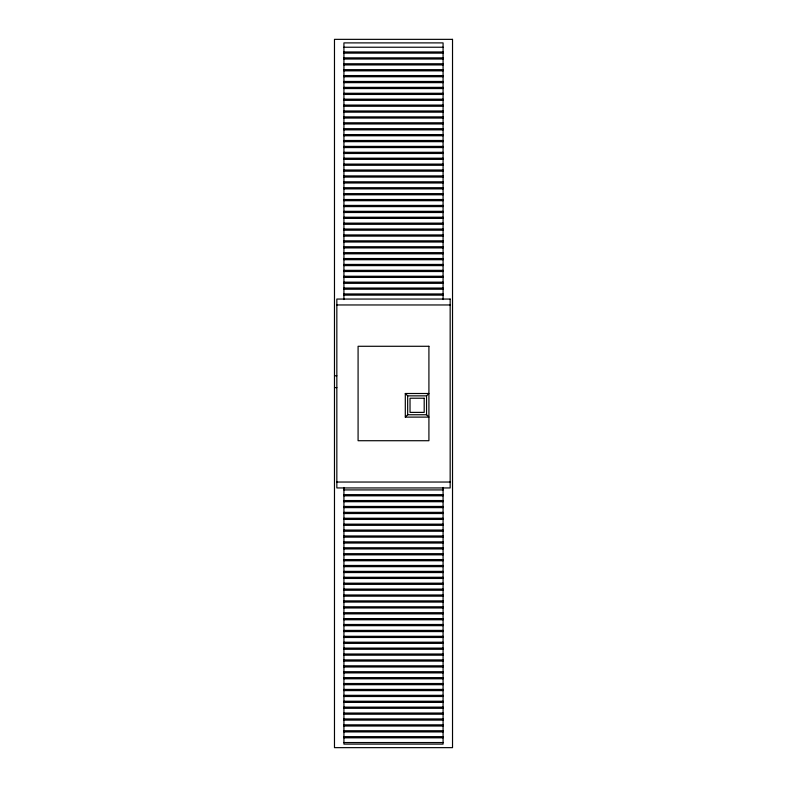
<?xml version="1.0" encoding="UTF-8"?>
<svg xmlns="http://www.w3.org/2000/svg" width="787" height="787" viewBox="0 0 787 787"><rect width="100%" height="100%" fill="white"/><g stroke="black" fill="none" stroke-linecap="round" stroke-linejoin="round"><path stroke-width="1.18" d="M405.305 417.11L407.666 414.749L426.554 414.749L428.915 417.11L405.305 417.11L405.305 393.5L428.915 393.5L426.554 395.861L426.554 414.749M343.919 47.23L443.081 47.23M343.919 51.952L443.081 51.952M343.919 53.132L443.081 53.132M343.919 57.854L443.081 57.854M343.919 59.035L443.081 59.035M343.919 63.757L443.081 63.757M343.919 64.937L443.081 64.937M343.919 69.659L443.081 69.659M343.919 70.84L443.081 70.84M343.919 75.562L443.081 75.562M343.919 76.742L443.081 76.742M343.919 81.464L443.081 81.464M343.919 82.645L443.081 82.645M343.919 87.367L443.081 87.367M343.919 88.547L443.081 88.547M343.919 93.269L443.081 93.269M343.919 94.45L443.081 94.45M343.919 99.172L443.081 99.172M343.919 100.352L443.081 100.352M343.919 105.074L443.081 105.074M343.919 106.255L443.081 106.255M343.919 110.977L443.081 110.977M343.919 112.157L443.081 112.157M343.919 116.879L443.081 116.879M343.919 118.06L443.081 118.06M343.919 122.782L443.081 122.782M343.919 123.962L443.081 123.962M343.919 128.684L443.081 128.684M343.919 129.865L443.081 129.865M343.919 134.587L443.081 134.587M343.919 135.767L443.081 135.767M343.919 140.489L443.081 140.489M343.919 141.67L443.081 141.67M343.919 146.392L443.081 146.392M343.919 147.572L443.081 147.572M343.919 152.294L443.081 152.294M343.919 153.475L443.081 153.475M343.919 158.197L443.081 158.197M343.919 159.377L443.081 159.377M343.919 164.099L443.081 164.099M343.919 165.28L443.081 165.28M343.919 170.002L443.081 170.002M343.919 171.182L443.081 171.182M343.919 175.904L443.081 175.904M343.919 177.085L443.081 177.085M343.919 181.807L443.081 181.807M343.919 182.987L443.081 182.987M343.919 187.709L443.081 187.709M343.919 188.89L443.081 188.89M343.919 193.612L443.081 193.612M343.919 194.792L443.081 194.792M343.919 199.514L443.081 199.514M343.919 200.695L443.081 200.695M343.919 205.417L443.081 205.417M343.919 206.597L443.081 206.597M343.919 211.319L443.081 211.319M343.919 212.5L443.081 212.5M343.919 217.222L443.081 217.222M343.919 218.402L443.081 218.402M343.919 223.124L443.081 223.124M343.919 224.305L443.081 224.305M343.919 229.027L443.081 229.027M343.919 230.207L443.081 230.207M343.919 234.929L443.081 234.929M343.919 236.11L443.081 236.11M343.919 240.832L443.081 240.832M343.919 242.012L443.081 242.012M343.919 246.734L443.081 246.734M343.919 247.915L443.081 247.915M343.919 252.637L443.081 252.637M343.919 253.817L443.081 253.817M343.919 258.539L443.081 258.539M343.919 259.72L443.081 259.72M343.919 264.442L443.081 264.442M343.919 265.622L443.081 265.622M343.919 270.344L443.081 270.344M343.919 271.525L443.081 271.525M343.919 276.247L443.081 276.247M343.919 277.427L443.081 277.427M343.919 282.149L443.081 282.149M343.919 283.33L443.081 283.33M343.919 288.052L443.081 288.052M343.919 289.232L443.081 289.232M343.919 293.954L443.081 293.954M343.919 295.135L443.081 295.135M336.836 304.962L450.164 304.962M334.475 375.793L336.836 375.793M334.475 387.598L336.836 387.598M405.305 393.5L407.666 395.861L426.554 395.861M336.836 482.038L450.164 482.038M343.919 489.917L443.081 489.917M343.919 494.639L443.081 494.639M343.919 495.82L443.081 495.82M343.919 500.542L443.081 500.542M343.919 501.722L443.081 501.722M343.919 506.444L443.081 506.444M343.919 507.625L443.081 507.625M343.919 512.347L443.081 512.347M343.919 513.527L443.081 513.527M343.919 518.249L443.081 518.249M343.919 519.43L443.081 519.43M343.919 524.152L443.081 524.152M343.919 525.332L443.081 525.332M343.919 530.054L443.081 530.054M343.919 531.235L443.081 531.235M343.919 535.957L443.081 535.957M343.919 537.137L443.081 537.137M343.919 541.859L443.081 541.859M343.919 543.04L443.081 543.04M343.919 547.762L443.081 547.762M343.919 548.942L443.081 548.942M343.919 553.664L443.081 553.664M343.919 554.845L443.081 554.845M343.919 559.567L443.081 559.567M343.919 560.747L443.081 560.747M343.919 565.469L443.081 565.469M343.919 566.65L443.081 566.65M343.919 571.372L443.081 571.372M343.919 572.552L443.081 572.552M343.919 577.274L443.081 577.274M343.919 578.455L443.081 578.455M343.919 583.177L443.081 583.177M343.919 584.357L443.081 584.357M343.919 589.079L443.081 589.079M343.919 590.26L443.081 590.26M343.919 594.982L443.081 594.982M343.919 596.162L443.081 596.162M343.919 600.884L443.081 600.884M343.919 602.065L443.081 602.065M343.919 606.787L443.081 606.787M343.919 607.967L443.081 607.967M343.919 612.689L443.081 612.689M343.919 613.87L443.081 613.87M343.919 618.592L443.081 618.592M343.919 619.772L443.081 619.772M343.919 624.494L443.081 624.494M343.919 625.675L443.081 625.675M343.919 630.397L443.081 630.397M343.919 631.577L443.081 631.577M343.919 636.299L443.081 636.299M343.919 637.48L443.081 637.48M343.919 642.202L443.081 642.202M343.919 643.382L443.081 643.382M343.919 648.104L443.081 648.104M343.919 649.285L443.081 649.285M343.919 654.007L443.081 654.007M343.919 655.187L443.081 655.187M343.919 659.909L443.081 659.909M343.919 661.09L443.081 661.09M343.919 665.812L443.081 665.812M343.919 666.992L443.081 666.992M343.919 671.714L443.081 671.714M343.919 672.895L443.081 672.895M343.919 677.617L443.081 677.617M343.919 678.797L443.081 678.797M343.919 683.519L443.081 683.519M343.919 684.7L443.081 684.7M343.919 689.422L443.081 689.422M343.919 690.602L443.081 690.602M343.919 695.324L443.081 695.324M343.919 696.505L443.081 696.505M343.919 701.227L443.081 701.227M343.919 702.407L443.081 702.407M343.919 707.129L443.081 707.129M343.919 708.31L443.081 708.31M343.919 713.032L443.081 713.032M343.919 714.212L443.081 714.212M343.919 718.934L443.081 718.934M343.919 720.115L443.081 720.115M343.919 724.837L443.081 724.837M343.919 726.017L443.081 726.017M343.919 730.739L443.081 730.739M343.919 731.92L443.081 731.92M343.919 736.642L443.081 736.642M343.919 737.822L443.081 737.822M343.919 742.544L443.081 742.544M443.081 299.552L443.081 42.892L343.919 42.892L343.919 299.552M443.081 487.448L443.081 744.108L343.919 744.108L343.919 487.448M407.666 395.861L407.666 414.749M452.525 39.35L334.475 39.35L334.475 747.65L452.525 747.65L452.525 39.35M450.164 299.06L336.836 299.06L336.836 487.94L450.164 487.94L450.164 299.06M428.915 346.28L358.085 346.28L358.085 440.72L428.915 440.72L428.915 346.28M424.193 398.222L410.027 398.222L410.027 412.388L424.193 412.388L424.193 398.222"/></g></svg>
